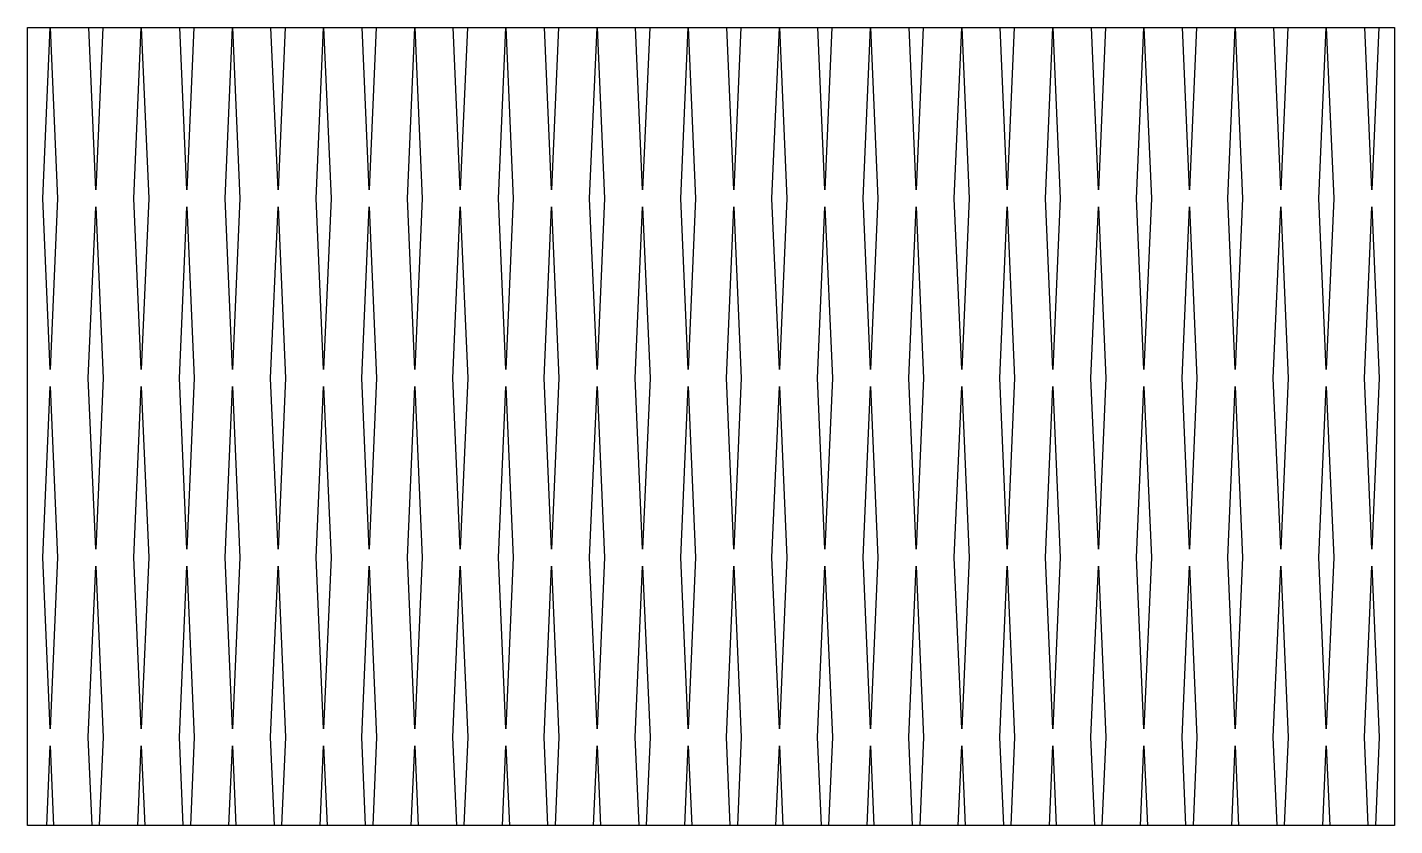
# Model space of a CAD drawing. Header units: millimetres. Extents: x 0 to 120, y 0 to 70.
import ezdxf

# ---------------------------------------------------------------- set-up
doc = ezdxf.new("R2010")
doc.units = ezdxf.units.MM
doc.layers.add('CUT', color=1, linetype='CONTINUOUS')

msp = doc.modelspace()

# ---------------------------------------------------------------- linework, layer by layer
at = {"layer": 'CUT'}
for p, q in [((1.6967, 0), (2, 7)), ((2, 7), (2.3033, 0)), ((9.6967, 0), (10, 7)), ((10, 7), (10.3033, 0)), ((17.6967, 0), (18, 7)), ((18, 7), (18.3033, 0)), ((25.6967, 0), (26, 7)), ((26, 7), (26.3033, 0)), ((33.6967, 0), (34, 7)), ((34, 7), (34.3033, 0)), ((41.6967, 0), (42, 7)), ((42, 7), (42.3033, 0)), ((49.6967, 0), (50, 7)), ((50, 7), (50.3033, 0)), ((57.6967, 0), (58, 7)), ((58, 7), (58.3033, 0)), ((65.6967, 0), (66, 7)), ((66, 7), (66.3033, 0)), ((73.6967, 0), (74, 7)), ((74, 7), (74.3033, 0)), ((81.6967, 0), (82, 7)), ((82, 7), (82.3033, 0)), ((89.6967, 0), (90, 7)), ((90, 7), (90.3033, 0)), ((97.6967, 0), (98, 7)), ((98, 7), (98.3033, 0)), ((105.6967, 0), (106, 7)), ((106, 7), (106.3033, 0)), ((113.6967, 0), (114, 7)), ((114, 7), (114.3033, 0))]:
    msp.add_line(p, q, dxfattribs=at)
for points in [[(0, 70), (120, 70), (120, 0), (0, 0), (0, 70)], [(2, 70), (2.65, 55), (2, 40), (1.35, 55), (2, 70)], [(6.6175, 70), (6, 55.75), (5.3825, 70)], [(10, 70), (10.65, 55), (10, 40), (9.35, 55), (10, 70)], [(14.6175, 70), (14, 55.75), (13.3825, 70)], [(18, 70), (18.65, 55), (18, 40), (17.35, 55), (18, 70)], [(22.6175, 70), (22, 55.75), (21.3825, 70)], [(26, 70), (26.65, 55), (26, 40), (25.35, 55), (26, 70)], [(30.6175, 70), (30, 55.75), (29.3825, 70)], [(34, 70), (34.65, 55), (34, 40), (33.35, 55), (34, 70)], [(38.6175, 70), (38, 55.75), (37.3825, 70)], [(42, 70), (42.65, 55), (42, 40), (41.35, 55), (42, 70)], [(46.6175, 70), (46, 55.75), (45.3825, 70)], [(50, 70), (50.65, 55), (50, 40), (49.35, 55), (50, 70)], [(54.6175, 70), (54, 55.75), (53.3825, 70)], [(58, 70), (58.65, 55), (58, 40), (57.35, 55), (58, 70)], [(62.6175, 70), (62, 55.75), (61.3825, 70)], [(66, 70), (66.65, 55), (66, 40), (65.35, 55), (66, 70)], [(70.6175, 70), (70, 55.75), (69.3825, 70)], [(74, 70), (74.65, 55), (74, 40), (73.35, 55), (74, 70)], [(78.6175, 70), (78, 55.75), (77.3825, 70)], [(82, 70), (82.65, 55), (82, 40), (81.35, 55), (82, 70)], [(86.6175, 70), (86, 55.75), (85.3825, 70)], [(90, 70), (90.65, 55), (90, 40), (89.35, 55), (90, 70)], [(94.6175, 70), (94, 55.75), (93.3825, 70)], [(98, 70), (98.65, 55), (98, 40), (97.35, 55), (98, 70)], [(102.6175, 70), (102, 55.75), (101.3825, 70)], [(106, 70), (106.65, 55), (106, 40), (105.35, 55), (106, 70)], [(110.6175, 70), (110, 55.75), (109.3825, 70)], [(114, 70), (114.65, 55), (114, 40), (113.35, 55), (114, 70)], [(118.6175, 70), (118, 55.75), (117.3825, 70)], [(6, 54.25), (6.65, 39.25), (6, 24.25), (5.35, 39.25), (6, 54.25)], [(14, 54.25), (14.65, 39.25), (14, 24.25), (13.35, 39.25), (14, 54.25)], [(22, 54.25), (22.65, 39.25), (22, 24.25), (21.35, 39.25), (22, 54.25)], [(30, 54.25), (30.65, 39.25), (30, 24.25), (29.35, 39.25), (30, 54.25)], [(38, 54.25), (38.65, 39.25), (38, 24.25), (37.35, 39.25), (38, 54.25)], [(46, 54.25), (46.65, 39.25), (46, 24.25), (45.35, 39.25), (46, 54.25)], [(54, 54.25), (54.65, 39.25), (54, 24.25), (53.35, 39.25), (54, 54.25)], [(62, 54.25), (62.65, 39.25), (62, 24.25), (61.35, 39.25), (62, 54.25)], [(70, 54.25), (70.65, 39.25), (70, 24.25), (69.35, 39.25), (70, 54.25)], [(78, 54.25), (78.65, 39.25), (78, 24.25), (77.35, 39.25), (78, 54.25)], [(86, 54.25), (86.65, 39.25), (86, 24.25), (85.35, 39.25), (86, 54.25)], [(94, 54.25), (94.65, 39.25), (94, 24.25), (93.35, 39.25), (94, 54.25)], [(102, 54.25), (102.65, 39.25), (102, 24.25), (101.35, 39.25), (102, 54.25)], [(110, 54.25), (110.65, 39.25), (110, 24.25), (109.35, 39.25), (110, 54.25)], [(118, 54.25), (118.65, 39.25), (118, 24.25), (117.35, 39.25), (118, 54.25)], [(2, 38.5), (2.65, 23.5), (2, 8.5), (1.35, 23.5), (2, 38.5)], [(10, 38.5), (10.65, 23.5), (10, 8.5), (9.35, 23.5), (10, 38.5)], [(18, 38.5), (18.65, 23.5), (18, 8.5), (17.35, 23.5), (18, 38.5)], [(26, 38.5), (26.65, 23.5), (26, 8.5), (25.35, 23.5), (26, 38.5)], [(34, 38.5), (34.65, 23.5), (34, 8.5), (33.35, 23.5), (34, 38.5)], [(42, 38.5), (42.65, 23.5), (42, 8.5), (41.35, 23.5), (42, 38.5)], [(50, 38.5), (50.65, 23.5), (50, 8.5), (49.35, 23.5), (50, 38.5)], [(58, 38.5), (58.65, 23.5), (58, 8.5), (57.35, 23.5), (58, 38.5)], [(66, 38.5), (66.65, 23.5), (66, 8.5), (65.35, 23.5), (66, 38.5)], [(74, 38.5), (74.65, 23.5), (74, 8.5), (73.35, 23.5), (74, 38.5)], [(82, 38.5), (82.65, 23.5), (82, 8.5), (81.35, 23.5), (82, 38.5)], [(90, 38.5), (90.65, 23.5), (90, 8.5), (89.35, 23.5), (90, 38.5)], [(98, 38.5), (98.65, 23.5), (98, 8.5), (97.35, 23.5), (98, 38.5)], [(106, 38.5), (106.65, 23.5), (106, 8.5), (105.35, 23.5), (106, 38.5)], [(114, 38.5), (114.65, 23.5), (114, 8.5), (113.35, 23.5), (114, 38.5)], [(5.6858, 0), (5.35, 7.75), (6, 22.75)], [(6, 22.75), (6.65, 7.75), (6.3142, 0)], [(13.6858, 0), (13.35, 7.75), (14, 22.75)], [(14, 22.75), (14.65, 7.75), (14.3142, 0)], [(21.6858, 0), (21.35, 7.75), (22, 22.75)], [(22, 22.75), (22.65, 7.75), (22.3142, 0)], [(29.6858, 0), (29.35, 7.75), (30, 22.75)], [(30, 22.75), (30.65, 7.75), (30.3142, 0)], [(37.6858, 0), (37.35, 7.75), (38, 22.75)], [(38, 22.75), (38.65, 7.75), (38.3142, 0)], [(45.6858, 0), (45.35, 7.75), (46, 22.75)], [(46, 22.75), (46.65, 7.75), (46.3142, 0)], [(53.6858, 0), (53.35, 7.75), (54, 22.75)], [(54, 22.75), (54.65, 7.75), (54.3142, 0)], [(61.6858, 0), (61.35, 7.75), (62, 22.75)], [(62, 22.75), (62.65, 7.75), (62.3142, 0)], [(69.6858, 0), (69.35, 7.75), (70, 22.75)], [(70, 22.75), (70.65, 7.75), (70.3142, 0)], [(77.6858, 0), (77.35, 7.75), (78, 22.75)], [(78, 22.75), (78.65, 7.75), (78.3142, 0)], [(85.6858, 0), (85.35, 7.75), (86, 22.75)], [(86, 22.75), (86.65, 7.75), (86.3142, 0)], [(93.6858, 0), (93.35, 7.75), (94, 22.75)], [(94, 22.75), (94.65, 7.75), (94.3142, 0)], [(101.6858, 0), (101.35, 7.75), (102, 22.75)], [(102, 22.75), (102.65, 7.75), (102.3142, 0)], [(109.6858, 0), (109.35, 7.75), (110, 22.75)], [(110, 22.75), (110.65, 7.75), (110.3142, 0)], [(117.6858, 0), (117.35, 7.75), (118, 22.75)], [(118, 22.75), (118.65, 7.75), (118.3142, 0)]]:
    msp.add_lwpolyline(points, dxfattribs=at)

doc.saveas('drawing.dxf')
